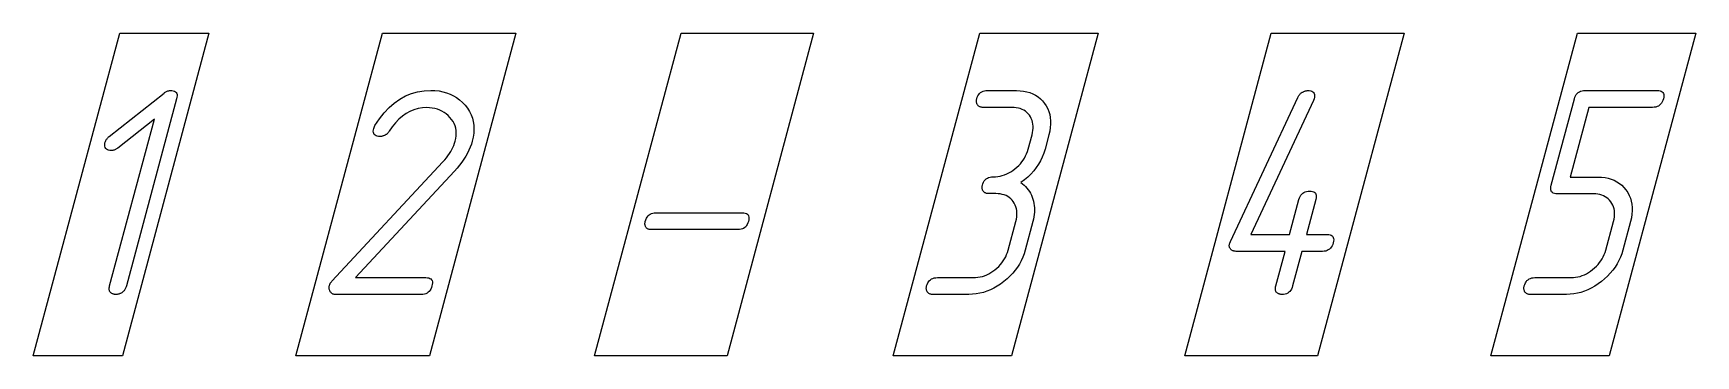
# Model space of a CAD drawing. Extents: x -1 to 349, y -110 to 9.
# Drawn here: x 136.2 to 192.8, y -110.4 to -99.4 of the extents above; entities that cross this region are included whole.
import ezdxf

# ---------------------------------------------------------------- set-up
doc = ezdxf.new("R2010")
doc.units = 0
doc.layers.add('GOST_FRAME', color=4, linetype='CONTINUOUS')
doc.layers.add('GOST_SAMPLE', color=2, linetype='CONTINUOUS')

msp = doc.modelspace()

# ---------------------------------------------------------------- linework, layer by layer
at = {"layer": 'GOST_FRAME'}
for points in [[(139.1478, -99.4106), (142.1827, -99.4106), (139.2352, -110.4106), (136.2003, -110.4106)], [(148.088, -99.4106), (152.6345, -99.4106), (149.687, -110.4106), (145.1405, -110.4106)], [(158.2574, -99.4106), (162.7707, -99.4106), (159.8233, -110.4106), (155.31, -110.4106)], [(168.4268, -99.4106), (172.4584, -99.4106), (169.511, -110.4106), (165.4794, -110.4106)], [(178.3547, -99.4106), (182.877, -99.4106), (179.9296, -110.4106), (175.4073, -110.4106)], [(188.774, -99.4106), (192.8056, -99.4106), (189.8581, -110.4106), (185.8266, -110.4106)]]:
    msp.add_lwpolyline(points, close=True, dxfattribs=at)
at = {"layer": 'GOST_SAMPLE'}
for points in [[(139.0133, -108.3189), (138.992, -108.3183), (138.9715, -108.3163), (138.9516, -108.313), (138.9324, -108.3083), (138.9139, -108.3023), (138.8961, -108.295), (138.879, -108.2864), (138.8626, -108.2764), (138.8468, -108.2651), (138.8318, -108.2525), (138.8182, -108.2383), (138.807, -108.2223), (138.798, -108.2044), (138.7914, -108.1847), (138.7872, -108.1632), (138.7852, -108.1399), (138.7855, -108.1147), (138.7882, -108.0877), (138.7932, -108.0589), (138.8005, -108.0282), (140.3249, -102.3389), (139.08, -103.3272), (139.059, -103.343), (139.0378, -103.3571), (139.0166, -103.3696), (138.9954, -103.3804), (138.9741, -103.3895), (138.9527, -103.397), (138.9313, -103.4028), (138.9098, -103.407), (138.8883, -103.4095), (138.8668, -103.4103), (138.8123, -103.4074), (138.7652, -103.3987), (138.7255, -103.3841), (138.6932, -103.3638), (138.6682, -103.3376), (138.6506, -103.3056), (138.6404, -103.2679), (138.6375, -103.2243), (138.6421, -103.1748), (138.654, -103.1196), (138.6597, -103.1012), (138.6672, -103.0827), (138.6763, -103.064), (138.6872, -103.0452), (138.6998, -103.0262), (138.714, -103.007), (138.73, -102.9876), (138.7477, -102.9681), (138.7671, -102.9484), (138.7882, -102.9286), (140.6544, -101.4502), (140.674, -101.4344), (140.694, -101.4203), (140.7144, -101.4078), (140.7351, -101.397), (140.7563, -101.3879), (140.7778, -101.3804), (140.7997, -101.3746), (140.822, -101.3704), (140.8447, -101.3679), (140.8677, -101.3671), (140.9222, -101.3699), (140.9693, -101.3784), (141.0092, -101.3925), (141.0417, -101.4123), (141.0668, -101.4377), (141.0847, -101.4688), (141.0952, -101.5055), (141.0984, -101.5478), (141.0942, -101.5958), (141.0828, -101.6495), (139.3736, -108.0282), (139.3654, -108.0558), (139.356, -108.0821), (139.3454, -108.107), (139.3335, -108.1306), (139.3205, -108.1528), (139.3062, -108.1738), (139.2907, -108.1934), (139.2739, -108.2116), (139.256, -108.2286), (139.2368, -108.2442), (139.2168, -108.2584), (139.1962, -108.2711), (139.1751, -108.2823), (139.1536, -108.292), (139.1315, -108.3002), (139.1089, -108.307), (139.0857, -108.3122), (139.0621, -108.3159), (139.0379, -108.3182)], [(150.5414, -104.1163), (147.1685, -107.7458), (149.5688, -107.7458), (149.6217, -107.7487), (149.6675, -107.7571), (149.7061, -107.7713), (149.7375, -107.791), (149.7617, -107.8164), (149.7788, -107.8475), (149.7887, -107.8842), (149.7915, -107.9266), (149.7871, -107.9746), (149.7756, -108.0282), (149.7579, -108.0835), (149.7362, -108.1329), (149.7104, -108.1765), (149.6805, -108.2143), (149.6465, -108.2463), (149.6085, -108.2724), (149.5663, -108.2928), (149.5201, -108.3073), (149.4697, -108.316), (149.4153, -108.3189), (146.4834, -108.3189), (146.4623, -108.318), (146.4421, -108.3151), (146.4228, -108.3103), (146.4044, -108.3037), (146.387, -108.2951), (146.3705, -108.2846), (146.3549, -108.2721), (146.3403, -108.2578), (146.3266, -108.2416), (146.3138, -108.2234), (146.3024, -108.2041), (146.2929, -108.1844), (146.2852, -108.1642), (146.2793, -108.1437), (146.2754, -108.1227), (146.2733, -108.1013), (146.273, -108.0795), (146.2746, -108.0573), (146.278, -108.0347), (146.2833, -108.0116), (146.2877, -107.9968), (146.2929, -107.9821), (146.2989, -107.9675), (146.3057, -107.9532), (146.3132, -107.939), (146.3215, -107.9249), (146.3306, -107.911), (146.3405, -107.8973), (146.3512, -107.8838), (146.3627, -107.8704), (150.1464, -103.7924), (150.2089, -103.7241), (150.2668, -103.6555), (150.3202, -103.5865), (150.369, -103.5173), (150.4132, -103.4477), (150.4529, -103.3777), (150.488, -103.3075), (150.5185, -103.2369), (150.5445, -103.1659), (150.5659, -103.0947), (150.5874, -102.9998), (150.6002, -102.908), (150.6043, -102.8191), (150.5997, -102.7332), (150.5864, -102.6503), (150.5644, -102.5704), (150.5337, -102.4935), (150.4943, -102.4196), (150.4463, -102.3487), (150.3895, -102.2807), (150.3267, -102.2176), (150.2603, -102.1611), (150.1904, -102.1113), (150.1169, -102.0681), (150.04, -102.0316), (149.9595, -102.0017), (149.8755, -101.9784), (149.7879, -101.9618), (149.6969, -101.9518), (149.6023, -101.9485), (149.449, -101.9566), (149.3013, -101.9807), (149.1593, -102.021), (149.0229, -102.0774), (148.8922, -102.1499), (148.7671, -102.2385), (148.6477, -102.3433), (148.5339, -102.4641), (148.4258, -102.6011), (148.3233, -102.7542), (148.312, -102.7703), (148.3004, -102.7857), (148.2884, -102.8002), (148.2761, -102.814), (148.2633, -102.8268), (148.2503, -102.8389), (148.2368, -102.8501), (148.2231, -102.8605), (148.2089, -102.87), (148.1944, -102.8787), (148.1794, -102.8868), (148.1638, -102.8944), (148.1476, -102.9014), (148.1308, -102.908), (148.1133, -102.914), (148.0953, -102.9196), (148.0766, -102.9247), (148.0573, -102.9292), (148.0374, -102.9333), (148.0169, -102.9369), (147.9608, -102.9341), (147.9123, -102.9256), (147.8712, -102.9115), (147.8376, -102.8917), (147.8115, -102.8663), (147.7929, -102.8352), (147.7819, -102.7985), (147.7783, -102.7561), (147.7821, -102.7081), (147.7935, -102.6545), (147.8346, -102.5631), (147.9865, -102.3343), (148.1468, -102.1296), (148.3156, -101.9489), (148.493, -101.7924), (148.6788, -101.6599), (148.8731, -101.5515), (149.076, -101.4672), (149.2873, -101.407), (149.5071, -101.3708), (149.7354, -101.3588), (149.8786, -101.3639), (150.016, -101.3791), (150.1475, -101.4044), (150.2731, -101.4399), (150.3929, -101.4855), (150.5068, -101.5412), (150.6148, -101.6071), (150.7169, -101.6831), (150.8132, -101.7692), (150.9036, -101.8654), (150.9848, -101.9689), (151.0533, -102.0767), (151.1092, -102.1889), (151.1525, -102.3053), (151.1832, -102.4261), (151.2013, -102.5512), (151.2067, -102.6806), (151.1996, -102.8143), (151.1798, -102.9523), (151.1473, -103.0947), (151.1164, -103.1976), (151.079, -103.3003), (151.0349, -103.4029), (150.9842, -103.5053), (150.9269, -103.6076), (150.863, -103.7096), (150.7925, -103.8115), (150.7154, -103.9133), (150.6317, -104.0149)], [(168.0515, -108.3189), (166.8306, -108.3189), (166.8048, -108.3181), (166.7805, -108.3154), (166.7578, -108.3111), (166.7366, -108.305), (166.717, -108.2971), (166.6989, -108.2875), (166.6824, -108.2762), (166.6674, -108.2631), (166.654, -108.2483), (166.6421, -108.2317), (166.6319, -108.214), (166.6234, -108.1957), (166.6166, -108.1768), (166.6116, -108.1573), (166.6083, -108.1373), (166.6067, -108.1166), (166.6069, -108.0954), (166.6088, -108.0736), (166.6124, -108.0512), (166.6178, -108.0282), (166.635, -107.9746), (166.6566, -107.9266), (166.6825, -107.8842), (166.7127, -107.8475), (166.7472, -107.8164), (166.786, -107.791), (166.8291, -107.7713), (166.8764, -107.7571), (166.9281, -107.7487), (166.9841, -107.7458), (168.2051, -107.7458), (168.2842, -107.7431), (168.3623, -107.735), (168.4392, -107.7216), (168.515, -107.7027), (168.5896, -107.6784), (168.6632, -107.6487), (168.7356, -107.6136), (168.8068, -107.5731), (168.877, -107.5272), (168.946, -107.4759), (169.0121, -107.4206), (169.0735, -107.3628), (169.1302, -107.3024), (169.1821, -107.2394), (169.2294, -107.1738), (169.2719, -107.1056), (169.3098, -107.0349), (169.3429, -106.9616), (169.3714, -106.8858), (169.3951, -106.8073), (169.6577, -105.8272), (169.676, -105.7488), (169.6883, -105.6728), (169.6945, -105.5993), (169.6946, -105.5282), (169.6887, -105.4597), (169.6767, -105.3937), (169.6586, -105.3301), (169.6345, -105.2691), (169.6043, -105.2105), (169.568, -105.1545), (169.5267, -105.1024), (169.4813, -105.0558), (169.4319, -105.0147), (169.3785, -104.9791), (169.321, -104.9489), (169.2594, -104.9243), (169.1939, -104.9051), (169.1242, -104.8914), (169.0506, -104.8831), (168.9728, -104.8804), (168.732, -104.8804), (168.7062, -104.8795), (168.6819, -104.8769), (168.6592, -104.8725), (168.638, -104.8664), (168.6184, -104.8586), (168.6004, -104.849), (168.5838, -104.8377), (168.5689, -104.8246), (168.5554, -104.8098), (168.5436, -104.7932), (168.5333, -104.7755), (168.5247, -104.7575), (168.5178, -104.739), (168.5126, -104.7201), (168.5091, -104.7008), (168.5073, -104.6811), (168.5072, -104.6609), (168.5088, -104.6404), (168.512, -104.6194), (168.517, -104.598), (168.5347, -104.5428), (168.5566, -104.4934), (168.5828, -104.4498), (168.6133, -104.412), (168.648, -104.38), (168.687, -104.3538), (168.7303, -104.3335), (168.7778, -104.3189), (168.8295, -104.3102), (168.8855, -104.3073), (168.9647, -104.3046), (169.0428, -104.2965), (169.1197, -104.283), (169.1955, -104.2641), (169.2701, -104.2398), (169.3436, -104.2101), (169.416, -104.175), (169.4873, -104.1346), (169.5575, -104.0887), (169.6265, -104.0374), (169.6926, -103.9821), (169.754, -103.9243), (169.8106, -103.8638), (169.8626, -103.8008), (169.9099, -103.7353), (169.9524, -103.6671), (169.9903, -103.5964), (170.0234, -103.5231), (170.0518, -103.4472), (170.0756, -103.3688), (170.2069, -102.8787), (170.2252, -102.8003), (170.2374, -102.7244), (170.2436, -102.6511), (170.2436, -102.5804), (170.2376, -102.5123), (170.2255, -102.4467), (170.2072, -102.3837), (170.1829, -102.3233), (170.1526, -102.2654), (170.1161, -102.2101), (170.0746, -102.1588), (170.029, -102.113), (169.9794, -102.0725), (169.9258, -102.0374), (169.8682, -102.0077), (169.8066, -101.9834), (169.7409, -101.9645), (169.6712, -101.951), (169.5975, -101.9429), (169.5198, -101.9402), (168.5397, -101.9402), (168.5139, -101.9393), (168.4897, -101.9367), (168.467, -101.9324), (168.4458, -101.9262), (168.4262, -101.9184), (168.4081, -101.9088), (168.3916, -101.8975), (168.3766, -101.8844), (168.3632, -101.8696), (168.3513, -101.853), (168.3411, -101.8353), (168.3326, -101.8169), (168.3258, -101.798), (168.3208, -101.7786), (168.3175, -101.7585), (168.3159, -101.7379), (168.316, -101.7167), (168.3179, -101.6949), (168.3216, -101.6725), (168.3269, -101.6495), (168.3442, -101.5958), (168.3658, -101.5478), (168.3917, -101.5055), (168.4219, -101.4688), (168.4564, -101.4377), (168.4951, -101.4123), (168.5382, -101.3925), (168.5856, -101.3784), (168.6373, -101.3699), (168.6933, -101.3671), (169.6734, -101.3671), (169.7981, -101.3715), (169.9164, -101.3846), (170.0283, -101.4064), (170.1337, -101.4369), (170.2328, -101.4761), (170.3255, -101.5241), (170.4118, -101.5808), (170.4916, -101.6462), (170.5651, -101.7203), (170.6321, -101.8032), (170.691, -101.8924), (170.7402, -101.9857), (170.7795, -102.0831), (170.809, -102.1846), (170.8287, -102.2901), (170.8386, -102.3997), (170.8386, -102.5133), (170.8289, -102.6311), (170.8093, -102.7529), (170.78, -102.8787), (170.6487, -103.3688), (170.6076, -103.5027), (170.5575, -103.6322), (170.4982, -103.7572), (170.4299, -103.8777), (170.3524, -103.9938), (170.2659, -104.1053), (170.1703, -104.2124), (170.0656, -104.315), (169.9517, -104.413), (169.8288, -104.5066), (169.886, -104.5481), (169.9396, -104.5929), (169.9895, -104.6408), (170.0356, -104.692), (170.0781, -104.7465), (170.1169, -104.8042), (170.152, -104.8651), (170.1834, -104.9292), (170.2111, -104.9966), (170.2351, -105.0673), (170.2551, -105.1399), (170.2707, -105.2133), (170.282, -105.2874), (170.2889, -105.3623), (170.2915, -105.4379), (170.2897, -105.5143), (170.2836, -105.5914), (170.2731, -105.6693), (170.2583, -105.7479), (170.2391, -105.8272), (169.9765, -106.8073), (169.9388, -106.9316), (169.8933, -107.0522), (169.84, -107.1689), (169.7789, -107.2817), (169.7101, -107.3908), (169.6335, -107.496), (169.5491, -107.5974), (169.4569, -107.695), (169.3569, -107.7888), (169.2492, -107.8787), (169.1367, -107.9624), (169.0227, -108.0372), (168.907, -108.1032), (168.7896, -108.1605), (168.6707, -108.2089), (168.5501, -108.2485), (168.4279, -108.2793), (168.3041, -108.3013), (168.1786, -108.3145)], [(180.1016, -106.8488), (179.3956, -106.8488), (179.0796, -108.0282), (179.0619, -108.0835), (179.0402, -108.1329), (179.0144, -108.1765), (178.9845, -108.2143), (178.9505, -108.2463), (178.9125, -108.2724), (178.8703, -108.2928), (178.824, -108.3073), (178.7737, -108.316), (178.7193, -108.3189), (178.698, -108.3183), (178.6775, -108.3163), (178.6576, -108.313), (178.6384, -108.3083), (178.6199, -108.3023), (178.6021, -108.295), (178.585, -108.2864), (178.5685, -108.2764), (178.5528, -108.2651), (178.5377, -108.2525), (178.5242, -108.2383), (178.5129, -108.2223), (178.504, -108.2044), (178.4974, -108.1847), (178.4931, -108.1632), (178.4912, -108.1399), (178.4915, -108.1147), (178.4942, -108.0877), (178.4992, -108.0589), (178.5065, -108.0282), (178.8225, -106.8488), (177.153, -106.8488), (177.1287, -106.848), (177.1056, -106.8455), (177.0837, -106.8414), (177.0629, -106.8355), (177.0434, -106.8281), (177.025, -106.8189), (177.0078, -106.8081), (176.9919, -106.7957), (176.9771, -106.7816), (176.9635, -106.7658), (176.9516, -106.7488), (176.9417, -106.7312), (176.9339, -106.713), (176.9283, -106.694), (176.9247, -106.6744), (176.9232, -106.6542), (176.9237, -106.6332), (176.9264, -106.6116), (176.9312, -106.5894), (176.938, -106.5664), (176.9619, -106.5083), (179.2572, -101.5997), (179.2692, -101.5755), (179.2819, -101.5528), (179.2953, -101.5316), (179.3093, -101.512), (179.324, -101.4938), (179.3394, -101.4771), (179.3555, -101.4619), (179.3722, -101.4482), (179.3897, -101.436), (179.4078, -101.4252), (179.4263, -101.4157), (179.4447, -101.407), (179.4633, -101.3991), (179.4818, -101.392), (179.5004, -101.3858), (179.519, -101.3804), (179.5376, -101.3758), (179.5563, -101.3721), (179.5749, -101.3692), (179.5936, -101.3671), (179.6481, -101.3699), (179.6953, -101.3784), (179.7351, -101.3925), (179.7676, -101.4123), (179.7927, -101.4377), (179.8106, -101.4688), (179.8211, -101.5055), (179.8243, -101.5478), (179.8201, -101.5958), (179.8087, -101.6495), (179.7931, -101.7076), (177.6554, -106.2757), (178.976, -106.2757), (179.2965, -105.0797), (179.3138, -105.0261), (179.3354, -104.9781), (179.3613, -104.9357), (179.3915, -104.899), (179.4259, -104.8679), (179.4647, -104.8425), (179.5078, -104.8228), (179.5552, -104.8086), (179.6069, -104.8002), (179.6629, -104.7973), (179.7158, -104.8002), (179.7615, -104.8086), (179.8001, -104.8228), (179.8315, -104.8425), (179.8558, -104.8679), (179.8728, -104.899), (179.8828, -104.9357), (179.8855, -104.9781), (179.8812, -105.0261), (179.8696, -105.0797), (179.5491, -106.2757), (180.2551, -106.2757), (180.308, -106.2786), (180.3537, -106.287), (180.3923, -106.3012), (180.4237, -106.3209), (180.448, -106.3463), (180.4651, -106.3774), (180.475, -106.4141), (180.4778, -106.4565), (180.4734, -106.5045), (180.4618, -106.5581), (180.4442, -106.6134), (180.4225, -106.6628), (180.3967, -106.7064), (180.3668, -106.7442), (180.3328, -106.7762), (180.2947, -106.8023), (180.2526, -106.8227), (180.2063, -106.8372), (180.156, -106.8459)], [(188.407, -108.3189), (187.1777, -108.3189), (187.1519, -108.3181), (187.1277, -108.3154), (187.105, -108.3111), (187.0838, -108.305), (187.0642, -108.2971), (187.0461, -108.2875), (187.0296, -108.2762), (187.0146, -108.2631), (187.0012, -108.2483), (186.9893, -108.2317), (186.9791, -108.214), (186.9706, -108.1957), (186.9638, -108.1768), (186.9588, -108.1573), (186.9555, -108.1373), (186.9539, -108.1166), (186.954, -108.0954), (186.9559, -108.0736), (186.9596, -108.0512), (186.9649, -108.0282), (186.9822, -107.9746), (187.0038, -107.9266), (187.0297, -107.8842), (187.0599, -107.8475), (187.0944, -107.8164), (187.1331, -107.791), (187.1762, -107.7713), (187.2236, -107.7571), (187.2753, -107.7487), (187.3313, -107.7458), (188.5605, -107.7458), (188.6381, -107.7431), (188.7148, -107.7349), (188.7905, -107.7212), (188.8653, -107.702), (188.9392, -107.6773), (189.0121, -107.6472), (189.084, -107.6115), (189.155, -107.5704), (189.2251, -107.5238), (189.2943, -107.4718), (189.3606, -107.4158), (189.4221, -107.3575), (189.4788, -107.2968), (189.5308, -107.2339), (189.578, -107.1686), (189.6204, -107.101), (189.658, -107.0311), (189.6909, -106.9588), (189.7189, -106.8842), (189.7422, -106.8073), (190.0049, -105.8272), (190.0232, -105.7488), (190.0354, -105.6729), (190.0416, -105.5996), (190.0416, -105.5289), (190.0356, -105.4608), (190.0235, -105.3952), (190.0052, -105.3322), (189.9809, -105.2718), (189.9506, -105.2139), (189.9141, -105.1586), (189.8726, -105.1074), (189.8273, -105.0615), (189.7782, -105.021), (189.7251, -104.9859), (189.6683, -104.9562), (189.6076, -104.9319), (189.543, -104.913), (189.4745, -104.8995), (189.4023, -104.8914), (189.3261, -104.8887), (188.0969, -104.8887), (188.0424, -104.8858), (187.9953, -104.8771), (187.9556, -104.8625), (187.9233, -104.8422), (187.8983, -104.816), (187.8807, -104.7841), (187.8705, -104.7463), (187.8677, -104.7027), (187.8722, -104.6532), (187.8841, -104.598), (188.6741, -101.6495), (188.6914, -101.5958), (188.713, -101.5478), (188.7389, -101.5055), (188.7691, -101.4688), (188.8035, -101.4377), (188.8423, -101.4123), (188.8854, -101.3925), (188.9328, -101.3784), (188.9845, -101.3699), (189.0405, -101.3671), (191.4906, -101.3671), (191.5451, -101.3699), (191.5923, -101.3784), (191.6321, -101.3925), (191.6646, -101.4123), (191.6898, -101.4377), (191.7076, -101.4688), (191.7181, -101.5055), (191.7213, -101.5478), (191.7171, -101.5958), (191.7057, -101.6495), (191.688, -101.7047), (191.666, -101.7542), (191.6398, -101.7978), (191.6093, -101.8355), (191.5746, -101.8675), (191.5356, -101.8937), (191.4924, -101.914), (191.4449, -101.9286), (191.3931, -101.9373), (191.3371, -101.9402), (189.1693, -101.9402), (188.5328, -104.3156), (189.4797, -104.3156), (189.6013, -104.32), (189.717, -104.3332), (189.8267, -104.3552), (189.9306, -104.386), (190.0285, -104.4257), (190.1204, -104.4741), (190.2065, -104.5313), (190.2866, -104.5973), (190.3607, -104.6722), (190.429, -104.7558), (190.4893, -104.8458), (190.5397, -104.9395), (190.5802, -105.0371), (190.6108, -105.1385), (190.6315, -105.2438), (190.6423, -105.3528), (190.6431, -105.4657), (190.6341, -105.5824), (190.6151, -105.7029), (190.5863, -105.8272), (190.3236, -106.8073), (190.2863, -106.9301), (190.241, -107.0493), (190.1878, -107.165), (190.1267, -107.2771), (190.0576, -107.3856), (189.9806, -107.4905), (189.8957, -107.5919), (189.8028, -107.6897), (189.702, -107.7839), (189.5933, -107.8746), (189.48, -107.959), (189.3656, -108.0346), (189.2499, -108.1012), (189.1331, -108.159), (189.015, -108.2078), (188.8958, -108.2478), (188.7754, -108.2789), (188.6538, -108.3012), (188.531, -108.3145)], [(160.1933, -106.1096), (157.2448, -106.1096), (157.219, -106.1088), (157.1949, -106.1061), (157.1724, -106.1018), (157.1515, -106.0957), (157.1323, -106.0878), (157.1147, -106.0782), (157.0987, -106.0669), (157.0843, -106.0538), (157.0716, -106.039), (157.0605, -106.0224), (157.0511, -106.0048), (157.0432, -105.9867), (157.0369, -105.9682), (157.0323, -105.9493), (157.0292, -105.93), (157.0278, -105.9103), (157.0279, -105.8902), (157.0297, -105.8696), (157.0331, -105.8486), (157.0381, -105.8272), (157.0557, -105.772), (157.0774, -105.7226), (157.1032, -105.679), (157.1331, -105.6412), (157.1671, -105.6092), (157.2052, -105.5831), (157.2473, -105.5627), (157.2936, -105.5482), (157.3439, -105.5395), (157.3984, -105.5365), (160.3469, -105.5365), (160.3997, -105.5395), (160.4454, -105.5482), (160.4839, -105.5627), (160.5151, -105.5831), (160.5392, -105.6092), (160.556, -105.6412), (160.5657, -105.679), (160.5681, -105.7226), (160.5633, -105.772), (160.5514, -105.8272), (160.5342, -105.8809), (160.5128, -105.9289), (160.4874, -105.9713), (160.4578, -106.008), (160.424, -106.039), (160.3861, -106.0645), (160.3441, -106.0842), (160.298, -106.0983), (160.2477, -106.1068)]]:
    msp.add_lwpolyline(points, close=True, dxfattribs=at)

doc.saveas('drawing.dxf')
